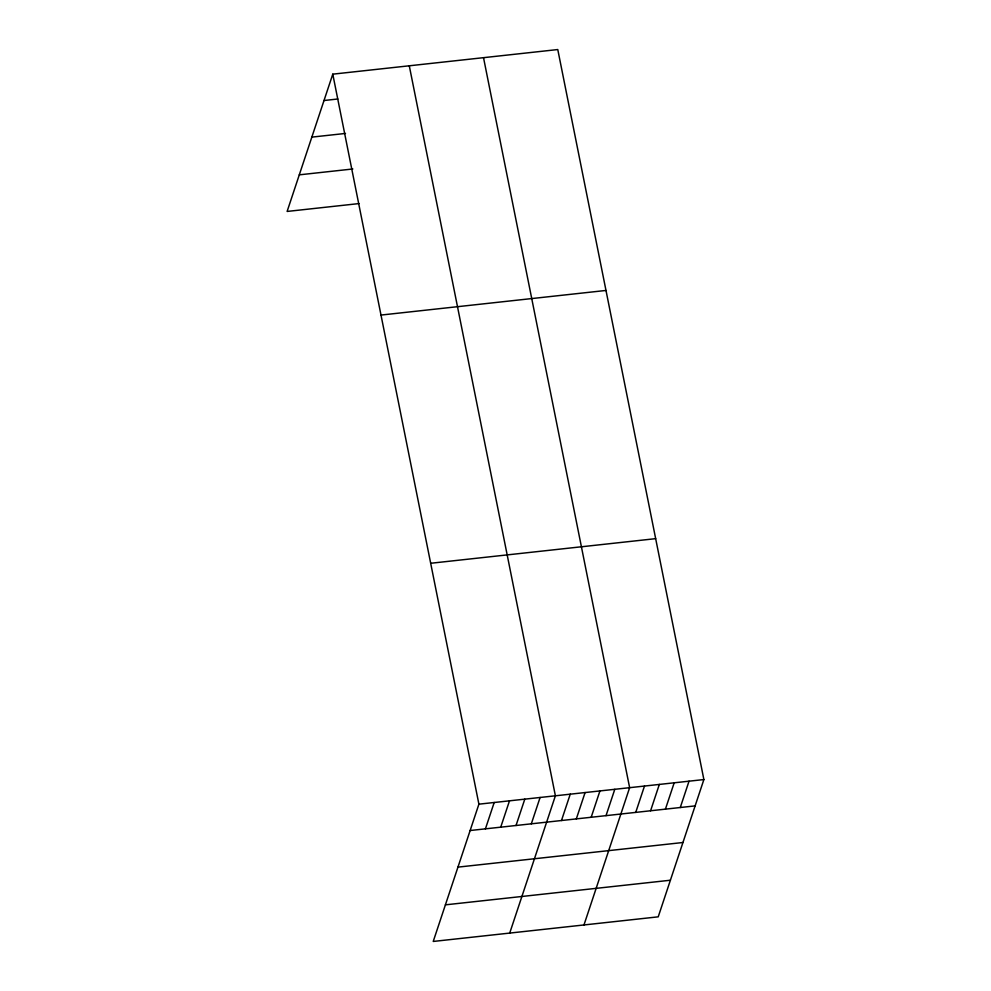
<?xml version="1.0" encoding="UTF-8"?>
<svg xmlns="http://www.w3.org/2000/svg" width="991" height="991" viewBox="0 0 991 991"><rect width="100%" height="100%" fill="white"/><g stroke="black" fill="none" stroke-linecap="round" stroke-linejoin="round"><path stroke-width="1.49" d="M332.778 74.164L478.901 804.172L433.228 941.45L658.222 916.836L703.883 779.558L557.772 49.55L332.778 74.164L287.117 211.442L359.027 203.576M485.429 828.835L494.199 802.499M500.728 827.163L509.498 800.827M516.026 825.491L524.796 799.155M531.325 823.818L540.095 797.482M509.721 933.076L555.394 795.798L409.283 65.79M561.476 820.523L570.246 794.175M576.328 818.9L585.086 792.552M591.181 817.278L599.939 790.929M606.021 815.643L614.792 789.307M583.972 924.962L629.632 787.684L483.521 57.676M635.727 812.397L644.484 786.061M650.579 810.774L659.337 784.426M665.419 809.152L674.19 782.803M680.272 807.529L689.03 781.181M324.02 100.512L337.795 99.001M311.843 137.117L345.5 133.438M299.294 174.837L352.846 168.978M381.002 315.064L605.984 290.45M430.676 563.272L655.67 538.658M478.901 804.172L703.883 779.558M470.13 830.52L695.125 805.894M457.953 867.125L682.948 842.511M445.405 904.845L670.399 880.231"/></g></svg>
